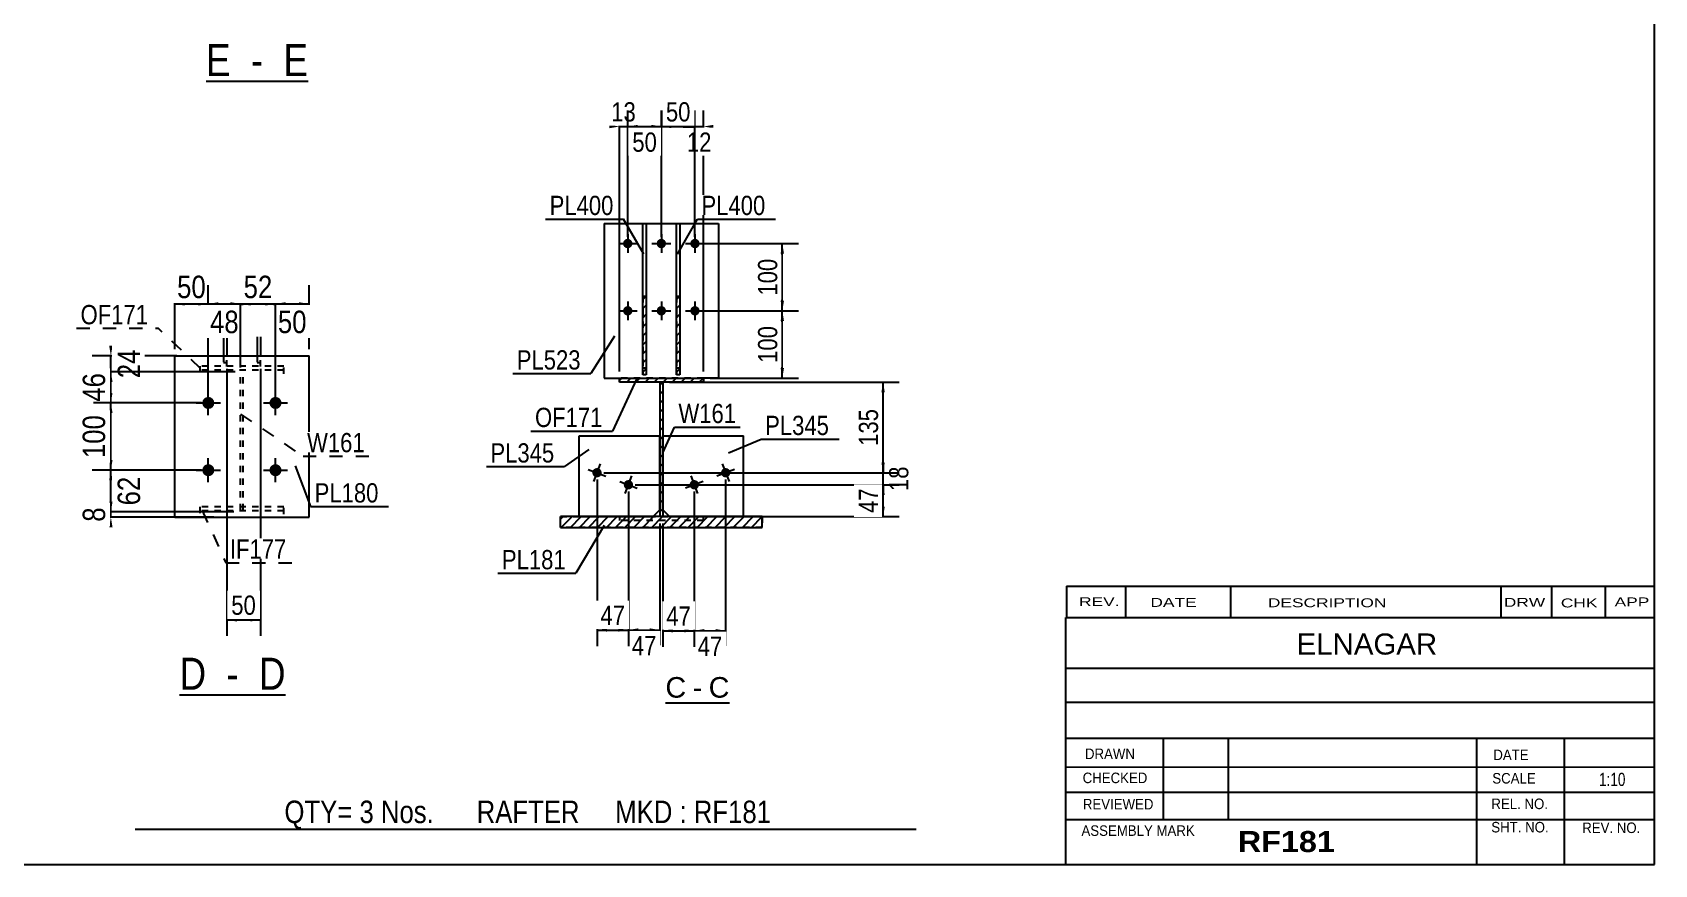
# Model space of a CAD drawing. Header units: millimetres. Extents: x -28 to 375, y -203 to 74.
# Drawn here: x 133.5 to 374.9, y -203.4 to -79.7 of the extents above; entities that cross this region are included whole.
import ezdxf

# ---------------------------------------------------------------- set-up
doc = ezdxf.new("R2010")
doc.units = ezdxf.units.MM
doc.linetypes.add('DXK_LINE_DOT1', pattern=[1.8814, 0.9407, -0.9407])
doc.linetypes.add('DXK_LINE_DOT2', pattern=[3.9198, 1.9599, -1.9599])
doc.styles.add('Arial', font='ARIAL.TTF', dxfattribs={"height": 0.2})
doc.styles.add('Arial Bold', font='ARIALBD.TTF', dxfattribs={"height": 0.2})
doc.styles.add('Arial Narrow', font='ARIALN.TTF', dxfattribs={"height": 0.2})

# ---------------------------------------------------------------- blocks, each defined once
blk = doc.blocks.new('Unknown-623544159-1210')
at = {"color": 5, "linetype": 'Continuous'}
for p, q in [((374.85, -203.39), (374.85, 73.61)), ((-25.15, -203.39), (374.85, -203.39))]:
    blk.add_line(p, q, dxfattribs=at)
blk = doc.blocks.new('Unknown-623544159-12 - 1943')
at = {"color": 7, "linetype": 'Continuous'}
blk.add_line((227.66, -179.33), (237.17, -179.33), dxfattribs=at)
at = {"color": 0, "linetype": 'Continuous'}
blk.add_wipeout([(230.74, -178.58), (230.74, -175.38), (227.66, -175.38), (227.66, -178.58)], dxfattribs=at)
blk.add_wipeout([(233.13, -178.58), (233.13, -175.38), (231.7, -175.38), (231.7, -178.58)], dxfattribs=at)
at = {"color": 96, "linetype": 'Continuous', "style": 'Arial'}
blk.add_text('C', height=3.06, dxfattribs=at).set_placement((227.66, -178.58))
at = {"color": 0, "linetype": 'Continuous'}
blk.add_wipeout([(237.17, -178.58), (237.17, -175.38), (234.09, -175.38), (234.09, -178.58)], dxfattribs=at)
at = {"color": 96, "linetype": 'Continuous', "style": 'Arial'}
for s, p in [('C', (234.09, -178.58)), ('-', (231.7, -178.58))]:
    blk.add_text(s, height=3.06, dxfattribs=at).set_placement(p)
blk = doc.blocks.new('Unknown-623544159-13 - 2164')
at = {"color": 7, "linetype": 'Continuous'}
blk.add_line((155.36, -178.16), (171.13, -178.16), dxfattribs=at)
at = {"color": 0, "linetype": 'Continuous'}
for points in [[(159.31, -177.41), (159.31, -172.41), (155.36, -172.41), (155.36, -177.41)], [(165.68, -177.41), (165.68, -172.41), (160.81, -172.41), (160.81, -177.41)], [(171.13, -177.41), (171.13, -172.41), (167.18, -172.41), (167.18, -177.41)]]:
    blk.add_wipeout(points, dxfattribs=at)
at = {"color": 6, "linetype": 'Continuous', "style": 'Arial Narrow'}
for s, height, p in [('D', 4.77, (155.36, -177.41)), ('D', 4.77, (167.18, -177.41)), (' - ', 4.772, (160.81, -177.41))]:
    blk.add_text(s, height=height, dxfattribs=at).set_placement(p)
blk = doc.blocks.new('Unknown-623544159-14 - 2341')
at = {"color": 7, "linetype": 'Continuous'}
blk.add_line((159.29, -86.92), (174.47, -86.92), dxfattribs=at)
at = {"color": 0, "linetype": 'Continuous'}
for points in [[(162.95, -86.17), (162.95, -81.17), (159.29, -81.17), (159.29, -86.17)], [(169.31, -86.17), (169.31, -81.17), (164.45, -81.17), (164.45, -86.17)], [(174.47, -86.17), (174.47, -81.17), (170.81, -81.17), (170.81, -86.17)]]:
    blk.add_wipeout(points, dxfattribs=at)
at = {"color": 6, "linetype": 'Continuous', "style": 'Arial Narrow'}
for s, height, p in [('E', 4.77, (159.29, -86.17)), ('E', 4.77, (170.81, -86.17)), (' - ', 4.772, (164.45, -86.17))]:
    blk.add_text(s, height=height, dxfattribs=at).set_placement(p)
blk = doc.blocks.new('Part-623544159-1951 - 1943')
at = {"linetype": 'Continuous'}
h = blk.add_hatch(dxfattribs=at)
h.set_pattern_fill('', scale=0.3, style=0, pattern_type=0)
h.set_pattern_definition([(45, (233.30395, -131.0564), (-0.67352, 0.67352), [])])
h.paths.add_polyline_path([(233.3, -131.66), (233.3, -131.06), (220.8, -131.06), (220.8, -131.66)])
at = {"color": 2, "linetype": 'Continuous'}
for p, q in [((220.8, -131.06), (220.8, -131.06)), ((220.8, -131.66), (220.8, -131.06)), ((220.8, -131.06), (233.3, -131.06)), ((220.8, -131.66), (220.8, -131.66)), ((233.3, -131.66), (220.8, -131.66)), ((233.3, -131.06), (233.3, -131.06)), ((233.3, -131.06), (233.3, -131.66)), ((233.3, -131.66), (233.3, -131.66))]:
    blk.add_line(p, q, dxfattribs=at)
blk = doc.blocks.new('Part-623544159-1986 - 1943')
at = {"color": 2, "linetype": 'Continuous'}
for p, q in [((218.55, -108.06), (218.55, -131.06)), ((218.55, -108.06), (235.55, -108.06)), ((235.55, -108.06), (235.55, -131.06)), ((218.55, -131.06), (220.8, -131.06)), ((235.55, -131.06), (233.3, -131.06))]:
    blk.add_line(p, q, dxfattribs=at)
at = {"color": 7, "linetype": 'DXK_LINE_DOT1'}
blk.add_line((233.3, -131.06), (220.8, -131.06), dxfattribs=at)
blk = doc.blocks.new('Part-623544159-1974 - 1943')
at = {"linetype": 'Continuous'}
h = blk.add_hatch(dxfattribs=at)
h.set_pattern_fill('', scale=0.3, style=0, pattern_type=0)
h.set_pattern_definition([(45, (242.05395, -151.6566), (-0.67352, 0.67352), [])])
h.paths.add_polyline_path([(242.05, -153.26), (242.05, -151.66), (212.05, -151.66), (212.05, -153.26)])
at = {"color": 7, "linetype": 'DXK_LINE_DOT1'}
for p, q in [((212.05, -153.26), (212.05, -151.66)), ((212.05, -151.66), (242.05, -151.66)), ((242.05, -151.66), (242.05, -153.26)), ((242.05, -153.26), (212.05, -153.26))]:
    blk.add_line(p, q, dxfattribs=at)
at = {"color": 2, "linetype": 'Continuous'}
for p, q in [((212.05, -153.26), (212.05, -151.66)), ((242.05, -151.66), (212.05, -151.66)), ((242.05, -153.26), (242.05, -151.66)), ((212.05, -153.26), (242.05, -153.26))]:
    blk.add_line(p, q, dxfattribs=at)
blk = doc.blocks.new('Part-623544159-2008 - 1943')
at = {"linetype": 'Continuous'}
h = blk.add_hatch(dxfattribs=at)
h.set_pattern_fill('', scale=0.3, style=0, pattern_type=0)
h.set_pattern_definition([(45, (229.80395, -118.8857), (-0.67352, 0.67352), [])])
h.paths.add_polyline_path([(229.8, -130.56), (229.8, -118.89), (229.3, -118.89), (229.3, -130.56)])
at = {"color": 2, "linetype": 'Continuous'}
for p, q in [((229.3, -118.89), (229.3, -108.06)), ((229.3, -108.06), (229.8, -108.06)), ((229.8, -108.06), (229.8, -118.89)), ((229.3, -130.56), (229.3, -118.89)), ((229.3, -118.89), (229.8, -118.89)), ((229.8, -118.89), (229.8, -130.56)), ((229.8, -130.56), (229.3, -130.56))]:
    blk.add_line(p, q, dxfattribs=at)
at = {"color": 7, "linetype": 'DXK_LINE_DOT1'}
for p, q in [((229.3, -118.89), (229.3, -130.56)), ((229.8, -118.89), (229.8, -130.56)), ((229.3, -129.56), (229.8, -129.56)), ((229.8, -130.56), (229.3, -130.56))]:
    blk.add_line(p, q, dxfattribs=at)
blk = doc.blocks.new('Part-623544159-2013 - 1943')
at = {"color": 2, "linetype": 'Continuous'}
for p, q in [((227.28, -150.63), (227.28, -139.63)), ((227.28, -139.63), (239.28, -139.63)), ((239.28, -151.63), (239.28, -139.63)), ((227.28, -150.63), (228.28, -151.63)), ((228.28, -151.63), (239.28, -151.63))]:
    blk.add_line(p, q, dxfattribs=at)
blk = doc.blocks.new('Part-623544159-2017 - 1943')
at = {"color": 7, "linetype": 'DXK_LINE_DOT1'}
for p, q in [((233.3, -151.66), (220.8, -151.66)), ((220.8, -151.66), (220.8, -152.26)), ((233.3, -152.26), (233.3, -151.66)), ((233.3, -152.26), (220.8, -152.26))]:
    blk.add_line(p, q, dxfattribs=at)
blk = doc.blocks.new('Part-623544159-2022 - 1943')
at = {"linetype": 'Continuous'}
h = blk.add_hatch(dxfattribs=at)
h.set_pattern_fill('', scale=0.3, style=0, pattern_type=0)
h.set_pattern_definition([(45, (227.25395, -131.6565), (-0.67352, 0.67352), [])])
h.paths.add_polyline_path([(227.25, -151.66), (227.25, -131.66), (226.85, -131.66), (226.85, -151.66)])
at = {"color": 2, "linetype": 'Continuous'}
for p, q in [((226.85, -151.66), (226.85, -131.66)), ((226.85, -131.66), (227.25, -131.66)), ((227.25, -131.66), (227.25, -151.66)), ((227.25, -151.66), (226.85, -151.66))]:
    blk.add_line(p, q, dxfattribs=at)
blk = doc.blocks.new('Bolt-623544159-2032 - 1943')
at = {"linetype": 'Continuous'}
for points in [[(222.75, -111.06, -1), (221.35, -111.06, -1)], [(227.75, -111.06, -1), (226.35, -111.06, -1)], [(232.75, -111.06, -1), (231.35, -111.06, -1)], [(222.75, -121.06, -1), (221.35, -121.06, -1)], [(227.75, -121.06, -1), (226.35, -121.06, -1)], [(232.75, -121.06, -1), (231.35, -121.06, -1)]]:
    blk.add_hatch(color=3, dxfattribs=at).paths.add_polyline_path(points)
at = {"color": 3, "linetype": 'Continuous'}
for p, q in [((222.05, -109.66), (222.05, -112.46)), ((227.05, -109.66), (227.05, -112.46)), ((232.05, -109.66), (232.05, -112.46)), ((220.65, -111.06), (223.45, -111.06)), ((225.65, -111.06), (228.45, -111.06)), ((230.65, -111.06), (233.45, -111.06)), ((222.05, -119.66), (222.05, -122.46)), ((227.05, -119.66), (227.05, -122.46)), ((232.05, -119.66), (232.05, -122.46)), ((220.65, -121.06), (223.45, -121.06)), ((225.65, -121.06), (228.45, -121.06)), ((230.65, -121.06), (233.45, -121.06))]:
    blk.add_line(p, q, dxfattribs=at)
blk = doc.blocks.new('Part-623544159-4936 - 1943')
at = {"color": 2, "linetype": 'Continuous'}
for p, q in [((214.82, -151.63), (214.82, -139.63)), ((214.82, -139.63), (226.82, -139.63)), ((226.82, -150.63), (226.82, -139.63)), ((214.82, -151.63), (225.82, -151.63)), ((225.82, -151.63), (226.82, -150.63))]:
    blk.add_line(p, q, dxfattribs=at)
blk = doc.blocks.new('Part-623544159-4948 - 1943')
at = {"linetype": 'Continuous'}
h = blk.add_hatch(dxfattribs=at)
h.set_pattern_fill('', scale=0.3, style=0, pattern_type=0)
h.set_pattern_definition([(45, (224.80395, -118.8857), (-0.67352, 0.67352), [])])
h.paths.add_polyline_path([(224.8, -130.56), (224.8, -118.89), (224.3, -118.89), (224.3, -130.56)])
at = {"color": 2, "linetype": 'Continuous'}
for p, q in [((224.3, -118.89), (224.3, -108.06)), ((224.3, -108.06), (224.8, -108.06)), ((224.8, -108.06), (224.8, -118.89)), ((224.3, -130.56), (224.3, -118.89)), ((224.3, -118.89), (224.8, -118.89)), ((224.8, -118.89), (224.8, -130.56)), ((224.8, -130.56), (224.3, -130.56))]:
    blk.add_line(p, q, dxfattribs=at)
at = {"color": 7, "linetype": 'DXK_LINE_DOT1'}
for p, q in [((224.3, -118.89), (224.3, -130.56)), ((224.8, -118.89), (224.8, -130.56)), ((224.3, -129.56), (224.8, -129.56)), ((224.8, -130.56), (224.3, -130.56))]:
    blk.add_line(p, q, dxfattribs=at)
blk = doc.blocks.new('Bolt-623544159-4957 - 1943')
at = {"linetype": 'Continuous'}
for points in [[(236.87, -145.79, -1), (236.37, -144.49, -1)], [(232.2, -147.58, -1), (231.7, -146.27, -1)]]:
    blk.add_hatch(color=3, dxfattribs=at).paths.add_polyline_path(points)
at = {"color": 3, "linetype": 'Continuous'}
for p, q in [((237.93, -144.64), (235.32, -145.64)), ((236.12, -143.83), (237.12, -146.45)), ((233.26, -146.43), (230.65, -147.43)), ((231.45, -145.62), (232.45, -148.23))]:
    blk.add_line(p, q, dxfattribs=at)
blk = doc.blocks.new('Bolt-623544159-4960 - 1943')
at = {"linetype": 'Continuous'}
for points in [[(217.73, -144.49, -1), (217.23, -145.79, -1)], [(222.4, -146.27, -1), (221.9, -147.58, -1)]]:
    blk.add_hatch(color=3, dxfattribs=at).paths.add_polyline_path(points)
at = {"color": 3, "linetype": 'Continuous'}
for p, q in [((216.18, -144.64), (218.79, -145.64)), ((216.98, -146.45), (217.98, -143.83)), ((220.85, -146.43), (223.46, -147.43)), ((221.65, -148.23), (222.65, -145.62))]:
    blk.add_line(p, q, dxfattribs=at)
blk = doc.blocks.new('Bolt-623544159-2215 - 2164')
at = {"linetype": 'Continuous'}
for points in [[(158.73, -134.76, -1), (160.53, -134.76, -1)], [(168.73, -134.76, -1), (170.53, -134.76, -1)], [(158.73, -144.76, -1), (160.53, -144.76, -1)], [(168.73, -144.76, -1), (170.53, -144.76, -1)]]:
    blk.add_hatch(color=3, dxfattribs=at).paths.add_polyline_path(points)
at = {"color": 3, "linetype": 'Continuous'}
for p, q in [((157.83, -134.76), (161.43, -134.76)), ((159.63, -136.56), (159.63, -132.96)), ((167.83, -134.76), (171.43, -134.76)), ((169.63, -136.56), (169.63, -132.96)), ((157.83, -144.76), (161.43, -144.76)), ((159.63, -146.56), (159.63, -142.96)), ((167.83, -144.76), (171.43, -144.76)), ((169.63, -146.56), (169.63, -142.96))]:
    blk.add_line(p, q, dxfattribs=at)
blk = doc.blocks.new('Part-623544159-2240 - 2164')
at = {"color": 7, "linetype": 'DXK_LINE_DOT1'}
for p, q in [((170.88, -150.19), (158.38, -150.19)), ((158.38, -150.19), (158.38, -151.31)), ((170.88, -150.78), (158.38, -150.78)), ((170.88, -151.31), (170.88, -150.19))]:
    blk.add_line(p, q, dxfattribs=at)
blk = doc.blocks.new('Part-623544159-2220 - 2164')
at = {"color": 7, "linetype": 'DXK_LINE_DOT1'}
for p, q in [((164.43, -150.7), (164.43, -129.89)), ((164.83, -129.89), (164.43, -129.89)), ((164.83, -150.7), (164.83, -129.89)), ((164.43, -150.14), (164.83, -150.14))]:
    blk.add_line(p, q, dxfattribs=at)
blk = doc.blocks.new('Part-623544159-2233 - 2164')
at = {"color": 2, "linetype": 'Continuous'}
for p, q in [((166.88, -124.94), (166.88, -127.76)), ((167.38, -124.94), (167.38, -127.76))]:
    blk.add_line(p, q, dxfattribs=at)
at = {"color": 7, "linetype": 'DXK_LINE_DOT1'}
for p, q in [((166.88, -127.76), (166.88, -129.33)), ((167.38, -129.33), (167.38, -127.76)), ((166.88, -128.77), (167.38, -128.77))]:
    blk.add_line(p, q, dxfattribs=at)
blk = doc.blocks.new('Part-623544159-2245 - 2164')
at = {"color": 7, "linetype": 'DXK_LINE_DOT1'}
for p, q in [((170.88, -129.3), (158.38, -129.3)), ((158.38, -129.3), (158.38, -130.45)), ((170.88, -129.89), (158.38, -129.89)), ((170.88, -130.45), (170.88, -129.3))]:
    blk.add_line(p, q, dxfattribs=at)
blk = doc.blocks.new('Part-623544159-2250 - 2164')
at = {"color": 2, "linetype": 'Continuous'}
for p, q in [((154.63, -151.76), (154.63, -127.76)), ((154.63, -127.76), (174.63, -127.76)), ((174.63, -151.76), (174.63, -127.76)), ((154.63, -151.76), (174.63, -151.76))]:
    blk.add_line(p, q, dxfattribs=at)
blk = doc.blocks.new('Part-623544159-5016 - 2164')
at = {"color": 2, "linetype": 'Continuous'}
for p, q in [((161.88, -124.94), (161.88, -127.76)), ((162.38, -124.94), (162.38, -127.76))]:
    blk.add_line(p, q, dxfattribs=at)
at = {"color": 7, "linetype": 'DXK_LINE_DOT1'}
for p, q in [((161.88, -127.76), (161.88, -129.33)), ((162.38, -129.33), (162.38, -127.76)), ((161.88, -128.77), (162.38, -128.77))]:
    blk.add_line(p, q, dxfattribs=at)
blk = doc.blocks.new('StraightDimension-623544159-6549 - 1943')
at = {"linetype": 'Continuous'}
for points in [[(219.3, -93.41), (220.8, -93.66), (219.3, -93.91)], [(223.55, -93.91), (222.05, -93.66), (223.55, -93.41)]]:
    blk.add_hatch(color=7, dxfattribs=at).paths.add_polyline_path(points)
at = {"color": 7, "linetype": 'Continuous'}
for p, q in [((220.8, -130.06), (220.8, -91.41)), ((222.05, -110.06), (222.05, -91.41)), ((220.8, -93.66), (222.05, -93.66))]:
    blk.add_line(p, q, dxfattribs=at)
at = {"color": 0}
blk.add_wipeout([(223.86, -93.51), (223.86, -89.31), (219, -89.31), (219, -93.51)], dxfattribs=at)
at = {"color": 3, "style": 'Arial Narrow'}
blk.add_text('13', height=2.863, dxfattribs=at).set_placement((219.6, -92.91))
blk = doc.blocks.new('StraightDimension-623544159-2142 - 1943')
at = {"linetype": 'Continuous'}
for points in [[(244.8, -112.56), (245.05, -111.06), (245.3, -112.56)], [(245.3, -119.56), (245.05, -121.06), (244.8, -119.56)]]:
    blk.add_hatch(color=7, dxfattribs=at).paths.add_polyline_path(points)
at = {"color": 7, "linetype": 'Continuous'}
for p, q in [((233.05, -111.06), (247.45, -111.06)), ((245.05, -121.06), (245.05, -111.06)), ((233.05, -121.06), (247.45, -121.06))]:
    blk.add_line(p, q, dxfattribs=at)
at = {"color": 0}
blk.add_wipeout([(244.9, -112.71), (240.7, -112.71), (240.7, -119.4), (244.9, -119.4)], dxfattribs=at)
at = {"color": 3, "style": 'Arial Narrow'}
blk.add_text('100', height=2.863, rotation=90.0002, dxfattribs=at).set_placement((244.3, -118.8))
blk = doc.blocks.new('StraightDimension-623544159-6572 - 1943')
at = {"linetype": 'Continuous'}
for points in [[(260.3, -143.64), (260.05, -145.14), (259.8, -143.64)], [(259.8, -148.43), (260.05, -146.93), (260.3, -148.43)]]:
    blk.add_hatch(color=7, dxfattribs=at).paths.add_polyline_path(points)
at = {"color": 7, "linetype": 'Continuous'}
for p, q in [((218.48, -145.14), (262.3, -145.14)), ((223.15, -146.93), (262.3, -146.93)), ((260.05, -146.93), (260.05, -145.14))]:
    blk.add_line(p, q, dxfattribs=at)
at = {"color": 0}
blk.add_wipeout([(264.4, -143.6), (260.2, -143.6), (260.2, -148.46), (264.4, -148.46)], dxfattribs=at)
at = {"color": 3, "style": 'Arial Narrow'}
blk.add_text('18', height=2.863, rotation=90.0002, dxfattribs=at).set_placement((263.8, -147.86))
blk = doc.blocks.new('StraightDimension-623544159-6510 - 1943')
at = {"linetype": 'Continuous'}
for points in [[(223.65, -168.77), (222.15, -168.52), (223.65, -168.27)], [(225.32, -168.27), (226.82, -168.52), (225.32, -168.77)]]:
    blk.add_hatch(color=7, dxfattribs=at).paths.add_polyline_path(points)
at = {"color": 7, "linetype": 'Continuous'}
for p, q in [((222.15, -147.93), (222.15, -170.77)), ((226.82, -152.66), (226.82, -170.77)), ((222.15, -168.52), (226.82, -168.52))]:
    blk.add_line(p, q, dxfattribs=at)
at = {"color": 0}
blk.add_wipeout([(226.92, -172.87), (226.92, -168.67), (222.06, -168.67), (222.06, -172.87)], dxfattribs=at)
at = {"color": 3, "style": 'Arial Narrow'}
blk.add_text('47', height=2.863, dxfattribs=at).set_placement((222.66, -172.27))
blk = doc.blocks.new('StraightDimension-623544159-6546 - 1943')
at = {"linetype": 'Continuous'}
for points in [[(230.55, -93.41), (232.05, -93.66), (230.55, -93.91)], [(234.8, -93.91), (233.3, -93.66), (234.8, -93.41)]]:
    blk.add_hatch(color=7, dxfattribs=at).paths.add_polyline_path(points)
at = {"color": 7, "linetype": 'Continuous'}
for p, q in [((232.05, -110.06), (232.05, -91.26)), ((233.3, -130.06), (233.3, -91.26)), ((232.05, -93.66), (233.3, -93.66))]:
    blk.add_line(p, q, dxfattribs=at)
at = {"color": 0}
blk.add_wipeout([(235.11, -98.01), (235.11, -93.81), (230.25, -93.81), (230.25, -98.01)], dxfattribs=at)
at = {"color": 3, "style": 'Arial Narrow'}
blk.add_text('12', height=2.863, dxfattribs=at).set_placement((230.85, -97.41))
blk = doc.blocks.new('StraightDimension-623544159-2152 - 1943')
at = {"linetype": 'Continuous'}
for points in [[(244.8, -122.56), (245.05, -121.06), (245.3, -122.56)], [(245.3, -129.56), (245.05, -131.06), (244.8, -129.56)]]:
    blk.add_hatch(color=7, dxfattribs=at).paths.add_polyline_path(points)
at = {"color": 7, "linetype": 'Continuous'}
for p, q in [((233.05, -121.06), (247.45, -121.06)), ((245.05, -131.06), (245.05, -121.06)), ((234.3, -131.06), (247.45, -131.06))]:
    blk.add_line(p, q, dxfattribs=at)
at = {"color": 0}
blk.add_wipeout([(244.9, -122.71), (240.7, -122.71), (240.7, -129.4), (244.9, -129.4)], dxfattribs=at)
at = {"color": 3, "style": 'Arial Narrow'}
blk.add_text('100', height=2.863, rotation=90.0002, dxfattribs=at).set_placement((244.3, -128.8))
blk = doc.blocks.new('StraightDimension-623544159-6511 - 1943')
at = {"linetype": 'Continuous'}
for points in [[(218.98, -168.77), (217.48, -168.52), (218.98, -168.27)], [(220.65, -168.27), (222.15, -168.52), (220.65, -168.77)]]:
    blk.add_hatch(color=7, dxfattribs=at).paths.add_polyline_path(points)
at = {"color": 7, "linetype": 'Continuous'}
for p, q in [((217.48, -146.14), (217.48, -170.92)), ((222.15, -147.93), (222.15, -170.92)), ((217.48, -168.52), (222.15, -168.52))]:
    blk.add_line(p, q, dxfattribs=at)
at = {"color": 0}
blk.add_wipeout([(222.25, -168.37), (222.25, -164.17), (217.39, -164.17), (217.39, -168.37)], dxfattribs=at)
at = {"color": 3, "style": 'Arial Narrow'}
blk.add_text('47', height=2.863, dxfattribs=at).set_placement((217.99, -167.77))
blk = doc.blocks.new('StraightDimension-623544159-6529 - 1943')
at = {"linetype": 'Continuous'}
for points in [[(233.45, -168.88), (231.95, -168.63), (233.45, -168.38)], [(235.12, -168.38), (236.62, -168.63), (235.12, -168.88)]]:
    blk.add_hatch(color=7, dxfattribs=at).paths.add_polyline_path(points)
at = {"color": 7, "linetype": 'Continuous'}
for p, q in [((236.62, -146.14), (236.62, -170.88)), ((231.95, -147.93), (231.95, -170.88)), ((231.95, -168.63), (236.62, -168.63))]:
    blk.add_line(p, q, dxfattribs=at)
at = {"color": 0}
blk.add_wipeout([(236.72, -172.98), (236.72, -168.78), (231.86, -168.78), (231.86, -172.98)], dxfattribs=at)
at = {"color": 3, "style": 'Arial Narrow'}
blk.add_text('47', height=2.863, dxfattribs=at).set_placement((232.46, -172.38))
blk = doc.blocks.new('StraightDimension-623544159-6530 - 1943')
at = {"linetype": 'Continuous'}
for points in [[(228.78, -168.88), (227.28, -168.63), (228.78, -168.38)], [(230.45, -168.38), (231.95, -168.63), (230.45, -168.88)]]:
    blk.add_hatch(color=7, dxfattribs=at).paths.add_polyline_path(points)
at = {"color": 7, "linetype": 'Continuous'}
for p, q in [((231.95, -147.93), (231.95, -171.03)), ((227.28, -152.66), (227.28, -171.03)), ((227.28, -168.63), (231.95, -168.63))]:
    blk.add_line(p, q, dxfattribs=at)
at = {"color": 0}
blk.add_wipeout([(232.05, -168.48), (232.05, -164.28), (227.19, -164.28), (227.19, -168.48)], dxfattribs=at)
at = {"color": 3, "style": 'Arial Narrow'}
blk.add_text('47', height=2.863, dxfattribs=at).set_placement((227.79, -167.88))
blk = doc.blocks.new('StraightDimension-623544159-6547 - 1943')
at = {"linetype": 'Continuous'}
for points in [[(228.55, -93.91), (227.05, -93.66), (228.55, -93.41)], [(230.55, -93.41), (232.05, -93.66), (230.55, -93.91)]]:
    blk.add_hatch(color=7, dxfattribs=at).paths.add_polyline_path(points)
at = {"color": 7, "linetype": 'Continuous'}
for p, q in [((227.05, -110.06), (227.05, -91.41)), ((232.05, -110.06), (232.05, -91.41)), ((227.05, -93.66), (232.05, -93.66))]:
    blk.add_line(p, q, dxfattribs=at)
at = {"color": 0}
blk.add_wipeout([(231.98, -93.51), (231.98, -89.31), (227.13, -89.31), (227.13, -93.51)], dxfattribs=at)
at = {"color": 3, "style": 'Arial Narrow'}
blk.add_text('50', height=2.863, dxfattribs=at).set_placement((227.73, -92.91))
blk = doc.blocks.new('StraightDimension-623544159-6548 - 1943')
at = {"linetype": 'Continuous'}
for points in [[(223.55, -93.91), (222.05, -93.66), (223.55, -93.41)], [(225.55, -93.41), (227.05, -93.66), (225.55, -93.91)]]:
    blk.add_hatch(color=7, dxfattribs=at).paths.add_polyline_path(points)
at = {"color": 7, "linetype": 'Continuous'}
for p, q in [((222.05, -110.06), (222.05, -91.26)), ((227.05, -110.06), (227.05, -91.26)), ((222.05, -93.66), (227.05, -93.66))]:
    blk.add_line(p, q, dxfattribs=at)
at = {"color": 0}
blk.add_wipeout([(226.98, -98.01), (226.98, -93.81), (222.13, -93.81), (222.13, -98.01)], dxfattribs=at)
at = {"color": 3, "style": 'Arial Narrow'}
blk.add_text('50', height=2.863, dxfattribs=at).set_placement((222.73, -97.41))
blk = doc.blocks.new('StraightDimension-623544159-6571 - 1943')
at = {"linetype": 'Continuous'}
for points in [[(259.8, -133.16), (260.05, -131.66), (260.3, -133.16)], [(260.3, -143.64), (260.05, -145.14), (259.8, -143.64)]]:
    blk.add_hatch(color=7, dxfattribs=at).paths.add_polyline_path(points)
at = {"color": 7, "linetype": 'Continuous'}
for p, q in [((228.25, -131.66), (262.45, -131.66)), ((260.05, -145.14), (260.05, -131.66)), ((218.48, -145.14), (262.45, -145.14))]:
    blk.add_line(p, q, dxfattribs=at)
at = {"color": 0}
blk.add_wipeout([(259.9, -135.06), (255.7, -135.06), (255.7, -141.74), (259.9, -141.74)], dxfattribs=at)
at = {"color": 3, "style": 'Arial Narrow'}
blk.add_text('135', height=2.863, rotation=90.0002, dxfattribs=at).set_placement((259.3, -141.14))
blk = doc.blocks.new('StraightDimension-623544159-6573 - 1943')
at = {"linetype": 'Continuous'}
for points in [[(259.8, -148.43), (260.05, -146.93), (260.3, -148.43)], [(260.3, -150.16), (260.05, -151.66), (259.8, -150.16)]]:
    blk.add_hatch(color=7, dxfattribs=at).paths.add_polyline_path(points)
at = {"color": 7, "linetype": 'Continuous'}
for p, q in [((223.15, -146.93), (262.45, -146.93)), ((260.05, -151.66), (260.05, -146.93)), ((228.25, -151.66), (262.45, -151.66))]:
    blk.add_line(p, q, dxfattribs=at)
at = {"color": 0}
blk.add_wipeout([(259.9, -146.86), (255.7, -146.86), (255.7, -151.72), (259.9, -151.72)], dxfattribs=at)
at = {"color": 3, "style": 'Arial Narrow'}
blk.add_text('47', height=2.863, rotation=90.0002, dxfattribs=at).set_placement((259.3, -151.12))
blk = doc.blocks.new('StraightDimension-623544159-2319 - 2164')
at = {"linetype": 'Continuous'}
for points in [[(144.88, -146.26), (145.13, -144.76), (145.38, -146.26)], [(145.38, -149.45), (145.13, -150.95), (144.88, -149.45)]]:
    blk.add_hatch(color=4, dxfattribs=at).paths.add_polyline_path(points)
at = {"color": 4, "linetype": 'Continuous'}
for p, q in [((158.63, -144.76), (142.33, -144.76)), ((145.13, -150.95), (145.13, -144.76)), ((163.43, -150.95), (142.33, -150.95))]:
    blk.add_line(p, q, dxfattribs=at)
at = {"color": 0}
blk.add_wipeout([(150.18, -145.02), (145.28, -145.02), (145.28, -150.69), (150.18, -150.69)], dxfattribs=at)
at = {"color": 4, "style": 'Arial Narrow'}
blk.add_text('62', height=3.34, rotation=90.0002, dxfattribs=at).set_placement((149.48, -149.99))
blk = doc.blocks.new('StraightDimension-623544159-2280 - 2164')
at = {"linetype": 'Continuous'}
for points in [[(156.13, -120.28), (154.63, -120.03), (156.13, -119.78)], [(158.13, -119.78), (159.63, -120.03), (158.13, -120.28)]]:
    blk.add_hatch(color=4, dxfattribs=at).paths.add_polyline_path(points)
at = {"color": 4, "linetype": 'Continuous'}
for p, q in [((154.63, -126.76), (154.63, -117.43)), ((159.63, -133.76), (159.63, -117.43)), ((154.63, -120.03), (159.63, -120.03))]:
    blk.add_line(p, q, dxfattribs=at)
at = {"color": 0}
blk.add_wipeout([(159.96, -119.88), (159.96, -114.98), (154.29, -114.98), (154.29, -119.88)], dxfattribs=at)
at = {"color": 4, "style": 'Arial Narrow'}
blk.add_text('50', height=3.34, dxfattribs=at).set_placement((154.99, -119.18))
blk = doc.blocks.new('StraightDimension-623544159-2252 - 2164')
at = {"linetype": 'Continuous'}
for points in [[(171.13, -120.28), (169.63, -120.03), (171.13, -119.78)], [(173.13, -119.78), (174.63, -120.03), (173.13, -120.28)]]:
    blk.add_hatch(color=4, dxfattribs=at).paths.add_polyline_path(points)
at = {"color": 4, "linetype": 'Continuous'}
for p, q in [((169.63, -133.76), (169.63, -117.23)), ((174.63, -126.76), (174.63, -117.23)), ((169.63, -120.03), (174.63, -120.03))]:
    blk.add_line(p, q, dxfattribs=at)
at = {"color": 0}
blk.add_wipeout([(174.96, -125.08), (174.96, -120.18), (169.29, -120.18), (169.29, -125.08)], dxfattribs=at)
at = {"color": 4, "style": 'Arial Narrow'}
blk.add_text('50', height=3.34, dxfattribs=at).set_placement((169.99, -124.38))
blk = doc.blocks.new('StraightDimension-623544159-2262 - 2164')
at = {"linetype": 'Continuous'}
for points in [[(161.13, -120.28), (159.63, -120.03), (161.13, -119.78)], [(162.93, -119.78), (164.43, -120.03), (162.93, -120.28)]]:
    blk.add_hatch(color=4, dxfattribs=at).paths.add_polyline_path(points)
at = {"color": 4, "linetype": 'Continuous'}
for p, q in [((159.63, -133.76), (159.63, -117.23)), ((164.43, -129.5), (164.43, -117.23)), ((159.63, -120.03), (164.43, -120.03))]:
    blk.add_line(p, q, dxfattribs=at)
at = {"color": 0}
blk.add_wipeout([(164.86, -125.08), (164.86, -120.18), (159.19, -120.18), (159.19, -125.08)], dxfattribs=at)
at = {"color": 4, "style": 'Arial Narrow'}
blk.add_text('48', height=3.34, dxfattribs=at).set_placement((159.89, -124.38))
blk = doc.blocks.new('StraightDimension-623544159-2271 - 2164')
at = {"linetype": 'Continuous'}
for points in [[(165.93, -120.28), (164.43, -120.03), (165.93, -119.78)], [(168.13, -119.78), (169.63, -120.03), (168.13, -120.28)]]:
    blk.add_hatch(color=4, dxfattribs=at).paths.add_polyline_path(points)
at = {"color": 4, "linetype": 'Continuous'}
for p, q in [((164.43, -129.5), (164.43, -117.43)), ((169.63, -133.76), (169.63, -117.43)), ((164.43, -120.03), (169.63, -120.03))]:
    blk.add_line(p, q, dxfattribs=at)
at = {"color": 0}
blk.add_wipeout([(169.86, -119.88), (169.86, -114.98), (164.19, -114.98), (164.19, -119.88)], dxfattribs=at)
at = {"color": 4, "style": 'Arial Narrow'}
blk.add_text('52', height=3.34, dxfattribs=at).set_placement((164.89, -119.18))
blk = doc.blocks.new('StraightDimension-623544159-2291 - 2164')
at = {"linetype": 'Continuous'}
for points in [[(145.38, -149.45), (145.13, -150.95), (144.88, -149.45)], [(144.88, -153.26), (145.13, -151.76), (145.38, -153.26)]]:
    blk.add_hatch(color=4, dxfattribs=at).paths.add_polyline_path(points)
at = {"color": 4, "linetype": 'Continuous'}
for p, q in [((163.43, -150.95), (142.53, -150.95)), ((160.46, -151.76), (142.53, -151.76)), ((145.13, -151.76), (145.13, -150.95))]:
    blk.add_line(p, q, dxfattribs=at)
at = {"color": 0}
blk.add_wipeout([(144.98, -149.59), (140.08, -149.59), (140.08, -153.12), (144.98, -153.12)], dxfattribs=at)
at = {"color": 4, "style": 'Arial Narrow'}
blk.add_text('8', height=3.34, rotation=90.0002, dxfattribs=at).set_placement((144.28, -152.42))
blk = doc.blocks.new('StraightDimension-623544159-6056 - 2164')
at = {"linetype": 'Continuous'}
for points in [[(163.88, -167.26), (162.38, -167.01), (163.88, -166.76)], [(165.88, -166.76), (167.38, -167.01), (165.88, -167.26)]]:
    blk.add_hatch(color=7, dxfattribs=at).paths.add_polyline_path(points)
at = {"color": 7, "linetype": 'Continuous'}
for p, q in [((162.38, -129.7), (162.38, -169.41)), ((167.38, -129.7), (167.38, -169.41)), ((162.38, -167.01), (167.38, -167.01))]:
    blk.add_line(p, q, dxfattribs=at)
at = {"color": 0}
blk.add_wipeout([(167.31, -166.86), (167.31, -162.66), (162.45, -162.66), (162.45, -166.86)], dxfattribs=at)
at = {"color": 3, "style": 'Arial Narrow'}
blk.add_text('50', height=2.863, dxfattribs=at).set_placement((163.05, -166.26))
blk = doc.blocks.new('StraightDimension-623544159-2301 - 2164')
at = {"linetype": 'Continuous'}
for points in [[(145.38, -126.26), (145.13, -127.76), (144.88, -126.26)], [(144.88, -131.64), (145.13, -130.14), (145.38, -131.64)]]:
    blk.add_hatch(color=4, dxfattribs=at).paths.add_polyline_path(points)
at = {"color": 4, "linetype": 'Continuous'}
for p, q in [((154.96, -127.76), (142.33, -127.76)), ((145.13, -130.14), (145.13, -127.76)), ((163.63, -130.14), (142.33, -130.14))]:
    blk.add_line(p, q, dxfattribs=at)
at = {"color": 0}
blk.add_wipeout([(150.18, -126.12), (145.28, -126.12), (145.28, -131.78), (150.18, -131.78)], dxfattribs=at)
at = {"color": 4, "style": 'Arial Narrow'}
blk.add_text('24', height=3.34, rotation=90.0002, dxfattribs=at).set_placement((149.48, -131.08))
blk = doc.blocks.new('StraightDimension-623544159-2310 - 2164')
at = {"linetype": 'Continuous'}
for points in [[(144.88, -131.64), (145.13, -130.14), (145.38, -131.64)], [(145.38, -133.26), (145.13, -134.76), (144.88, -133.26)]]:
    blk.add_hatch(color=4, dxfattribs=at).paths.add_polyline_path(points)
at = {"color": 4, "linetype": 'Continuous'}
for p, q in [((163.63, -130.14), (142.53, -130.14)), ((145.13, -134.76), (145.13, -130.14)), ((158.63, -134.76), (142.53, -134.76))]:
    blk.add_line(p, q, dxfattribs=at)
at = {"color": 0}
blk.add_wipeout([(144.98, -129.62), (140.08, -129.62), (140.08, -135.28), (144.98, -135.28)], dxfattribs=at)
at = {"color": 4, "style": 'Arial Narrow'}
blk.add_text('46', height=3.34, rotation=90.0002, dxfattribs=at).set_placement((144.28, -134.58))
blk = doc.blocks.new('StraightDimension-623544159-2329 - 2164')
at = {"linetype": 'Continuous'}
for points in [[(144.88, -136.26), (145.13, -134.76), (145.38, -136.26)], [(145.38, -143.26), (145.13, -144.76), (144.88, -143.26)]]:
    blk.add_hatch(color=4, dxfattribs=at).paths.add_polyline_path(points)
at = {"color": 4, "linetype": 'Continuous'}
for p, q in [((158.63, -134.76), (142.53, -134.76)), ((145.13, -144.76), (145.13, -134.76)), ((158.63, -144.76), (142.53, -144.76))]:
    blk.add_line(p, q, dxfattribs=at)
at = {"color": 0}
blk.add_wipeout([(144.98, -135.86), (140.08, -135.86), (140.08, -143.66), (144.98, -143.66)], dxfattribs=at)
at = {"color": 4, "style": 'Arial Narrow'}
blk.add_text('100', height=3.34, rotation=90.0002, dxfattribs=at).set_placement((144.28, -142.96))
blk = doc.blocks.new('CBS_NAME_BLOG-623544159-8230')
at = {"color": 7, "linetype": 'Continuous'}
for p, q in [((287.26, -166.64), (374.78, -166.64)), ((287.26, -203.35), (287.26, -166.64)), ((287.26, -174.18), (374.78, -174.18)), ((287.34, -179.23), (374.85, -179.23)), ((287.26, -184.6), (374.78, -184.6)), ((301.79, -196.71), (301.79, -184.61)), ((311.47, -196.68), (311.47, -184.62)), ((348.39, -203.35), (348.39, -184.62)), ((361.44, -203.35), (361.44, -184.61)), ((287.27, -188.9), (374.85, -188.88)), ((287.26, -192.65), (374.78, -192.65)), ((287.26, -196.69), (374.78, -196.69)), ((287.26, -203.39), (374.85, -203.39))]:
    blk.add_line(p, q, dxfattribs=at)
at = {"color": 3, "linetype": 'Continuous', "style": 'Arial'}
blk.add_text('ELNAGAR', height=3.133, dxfattribs=at).set_placement((321.59, -172.17))
at = {"color": 3, "linetype": 'Continuous'}
for s, height, style, width, p in [('DRAWN', 1.566, 'Arial', 0.9, (290.09, -187.71)), ('DATE', 1.566, 'Arial', 0.9, (350.86, -187.87)), ('CHECKED', 1.566, 'Arial', 0.9, (289.75, -191.29)), ('SCALE', 1.566, 'Arial', 0.9, (350.71, -191.35)), ('1:10', 1.957, 'Arial Narrow', 0.9, (366.59, -191.71)), ('REVIEWED', 1.566, 'Arial', 0.9, (289.78, -195.2)), ('REL. NO.', 1.566, 'Arial', 0.9, (350.57, -195.15)), ('ASSEMBLY MARK', 1.5663, 'Arial', 0.9, (289.57, -199.13)), ('SHT. NO.', 1.566, 'Arial', 0.9, (350.56, -198.62)), ('REV. NO.', 1.566, 'Arial', 0.9, (364.09, -198.71)), ('RF181', 3.131, 'Arial Bold', 1.1, (312.84, -201.54))]:
    blk.add_text(s, height=height, dxfattribs=dict(at, style=style, width=width)).set_placement(p)
blk = doc.blocks.new('CBS_CALLOFF-623544159-8229')
at = {"color": 7, "linetype": 'Continuous'}
blk.add_line((148.73, -198.12), (264.96, -198.14), dxfattribs=at)
at = {"color": 3, "linetype": 'Continuous', "style": 'Arial Narrow'}
blk.add_text('QTY= 3 Nos.      RAFTER     MKD : RF181', height=3.3405, dxfattribs=at).set_placement((170.96, -197.23))
blk = doc.blocks.new('CBS_REVISION-623544159-8231')
at = {"color": 7, "linetype": 'Continuous'}
for p, q in [((287.35, -162.01), (374.85, -162.01)), ((287.35, -162.01), (287.35, -166.64)), ((296.14, -162.01), (296.14, -166.64)), ((311.74, -162.01), (311.74, -166.58)), ((351.99, -162.01), (351.99, -166.64)), ((359.54, -162.01), (359.54, -166.64)), ((367.48, -162.01), (367.48, -166.64)), ((287.35, -166.64), (374.84, -166.64))]:
    blk.add_line(p, q, dxfattribs=at)
at = {"color": 7, "style": 'Arial Narrow', "width": 1.7}
for s, height, p in [('REV.', 1.326, (289.21, -164.97)), ('DATE', 1.326, (299.83, -165.08)), ('DESCRIPTION', 1.3257, (317.31, -165.13)), ('DRW', 1.326, (352.42, -165.07)), ('CHK', 1.326, (360.91, -165.16)), ('APP', 1.326, (368.91, -165.01))]:
    blk.add_text(s, height=height, dxfattribs=at).set_placement(p)
blk = doc.blocks.new('Mark-623544159-1947 - 1943')
at = {"color": 7, "linetype": 'Continuous'}
blk.add_line((223.33, -131.21), (219.8, -138.94), dxfattribs=at)
at = {"color": 0}
blk.add_wipeout([(218.3, -138.34), (218.3, -135.34), (208.25, -135.34), (208.25, -138.34)], dxfattribs=at)
blk.add_wipeout([(218.3, -138.34), (218.3, -135.34), (208.25, -135.34), (208.25, -138.34)], dxfattribs=at)
at = {"color": 7, "linetype": 'Continuous'}
blk.add_line((207.65, -138.94), (219.8, -138.94), dxfattribs=at)
at = {"color": 3, "style": 'Arial Narrow'}
blk.add_text('OF171', height=2.863, dxfattribs=at).set_placement((208.25, -138.34))
blk = doc.blocks.new('Mark-623544159-1970 - 1943')
at = {"color": 7, "linetype": 'Continuous'}
blk.add_line((218.54, -153), (214.34, -160.09), dxfattribs=at)
at = {"color": 0}
blk.add_wipeout([(212.84, -159.49), (212.84, -156.49), (203.33, -156.49), (203.33, -159.49)], dxfattribs=at)
blk.add_wipeout([(212.84, -159.49), (212.84, -156.49), (203.33, -156.49), (203.33, -159.49)], dxfattribs=at)
at = {"color": 7, "linetype": 'Continuous'}
blk.add_line((202.73, -160.09), (214.34, -160.09), dxfattribs=at)
at = {"color": 3, "style": 'Arial Narrow'}
blk.add_text('PL181', height=2.863, dxfattribs=at).set_placement((203.33, -159.49))
blk = doc.blocks.new('Mark-623544159-1982 - 1943')
at = {"color": 7, "linetype": 'Continuous'}
blk.add_line((220.07, -124.83), (216.54, -130.39), dxfattribs=at)
at = {"color": 0}
blk.add_wipeout([(215.04, -129.79), (215.04, -126.79), (205.54, -126.79), (205.54, -129.79)], dxfattribs=at)
blk.add_wipeout([(215.04, -129.79), (215.04, -126.79), (205.54, -126.79), (205.54, -129.79)], dxfattribs=at)
at = {"color": 7, "linetype": 'Continuous'}
blk.add_line((204.94, -130.39), (216.54, -130.39), dxfattribs=at)
at = {"color": 3, "style": 'Arial Narrow'}
blk.add_text('PL523', height=2.863, dxfattribs=at).set_placement((205.54, -129.79))
blk = doc.blocks.new('Mark-623544159-2004 - 1943')
at = {"color": 0}
blk.add_wipeout([(242.54, -106.82), (242.54, -103.82), (233.03, -103.82), (233.03, -106.82)], dxfattribs=at)
blk.add_wipeout([(242.54, -106.82), (242.54, -103.82), (233.03, -103.82), (233.03, -106.82)], dxfattribs=at)
at = {"color": 7, "linetype": 'Continuous'}
for p, q in [((229.43, -112.62), (232.43, -107.42)), ((232.43, -107.42), (244.04, -107.42))]:
    blk.add_line(p, q, dxfattribs=at)
at = {"color": 3, "style": 'Arial Narrow'}
blk.add_text('PL400', height=2.863, dxfattribs=at).set_placement((233.03, -106.82))
blk = doc.blocks.new('Mark-623544159-2009 - 1943')
at = {"color": 0}
blk.add_wipeout([(252.01, -139.53), (252.01, -136.53), (242.5, -136.53), (242.5, -139.53)], dxfattribs=at)
blk.add_wipeout([(252.01, -139.53), (252.01, -136.53), (242.5, -136.53), (242.5, -139.53)], dxfattribs=at)
at = {"color": 7, "linetype": 'Continuous'}
for p, q in [((237.03, -142.2), (241.9, -140.13)), ((241.9, -140.13), (253.51, -140.13))]:
    blk.add_line(p, q, dxfattribs=at)
at = {"color": 3, "style": 'Arial Narrow'}
blk.add_text('PL345', height=2.863, dxfattribs=at).set_placement((242.5, -139.53))
blk = doc.blocks.new('Mark-623544159-2018 - 1943')
at = {"color": 0}
blk.add_wipeout([(238.19, -137.75), (238.19, -134.75), (229.6, -134.75), (229.6, -137.75)], dxfattribs=at)
blk.add_wipeout([(238.19, -137.75), (238.19, -134.75), (229.6, -134.75), (229.6, -137.75)], dxfattribs=at)
at = {"color": 7, "linetype": 'Continuous'}
for p, q in [((227.25, -142.2), (229, -138.35)), ((229, -138.35), (238.79, -138.35))]:
    blk.add_line(p, q, dxfattribs=at)
at = {"color": 3, "style": 'Arial Narrow'}
blk.add_text('W161', height=2.863, dxfattribs=at).set_placement((229.6, -137.75))
blk = doc.blocks.new('Mark-623544159-5137 - 1943')
at = {"color": 7, "linetype": 'Continuous'}
blk.add_line((216.26, -141.67), (212.63, -144.22), dxfattribs=at)
at = {"color": 0}
blk.add_wipeout([(211.13, -143.62), (211.13, -140.62), (201.62, -140.62), (201.62, -143.62)], dxfattribs=at)
blk.add_wipeout([(211.13, -143.62), (211.13, -140.62), (201.62, -140.62), (201.62, -143.62)], dxfattribs=at)
at = {"color": 7, "linetype": 'Continuous'}
blk.add_line((201.02, -144.22), (212.63, -144.22), dxfattribs=at)
at = {"color": 3, "style": 'Arial Narrow'}
blk.add_text('PL345', height=2.863, dxfattribs=at).set_placement((201.62, -143.62))
blk = doc.blocks.new('Mark-623544159-5140 - 1943')
at = {"color": 7, "linetype": 'Continuous'}
blk.add_line((224.43, -112.62), (221.43, -107.42), dxfattribs=at)
at = {"color": 0}
blk.add_wipeout([(219.93, -106.82), (219.93, -103.82), (210.43, -103.82), (210.43, -106.82)], dxfattribs=at)
blk.add_wipeout([(219.93, -106.82), (219.93, -103.82), (210.43, -103.82), (210.43, -106.82)], dxfattribs=at)
at = {"color": 7, "linetype": 'Continuous'}
blk.add_line((209.83, -107.42), (221.43, -107.42), dxfattribs=at)
at = {"color": 3, "style": 'Arial Narrow'}
blk.add_text('PL400', height=2.863, dxfattribs=at).set_placement((210.43, -106.82))
blk = doc.blocks.new('Mark-623544159-2216 - 2164')
at = {"color": 0}
blk.add_wipeout([(182.92, -142.09), (182.92, -139.09), (174.33, -139.09), (174.33, -142.09)], dxfattribs=at)
blk.add_wipeout([(182.92, -142.09), (182.92, -139.09), (174.33, -139.09), (174.33, -142.09)], dxfattribs=at)
at = {"color": 7, "linetype": 'DXK_LINE_DOT2'}
for p, q in [((164.43, -136.44), (173.73, -142.69)), ((173.73, -142.69), (183.52, -142.69))]:
    blk.add_line(p, q, dxfattribs=at)
at = {"color": 3, "style": 'Arial Narrow'}
blk.add_text('W161', height=2.863, dxfattribs=at).set_placement((174.33, -142.09))
blk = doc.blocks.new('Mark-623544159-2236 - 2164')
at = {"color": 0}
blk.add_wipeout([(171.25, -157.91), (171.25, -154.91), (162.84, -154.91), (162.84, -157.91)], dxfattribs=at)
blk.add_wipeout([(171.25, -157.91), (171.25, -154.91), (162.84, -154.91), (162.84, -157.91)], dxfattribs=at)
at = {"color": 7, "linetype": 'DXK_LINE_DOT2'}
for p, q in [((158.71, -150.77), (162.24, -158.51)), ((162.24, -158.51), (172.75, -158.51))]:
    blk.add_line(p, q, dxfattribs=at)
at = {"color": 3, "style": 'Arial Narrow'}
blk.add_text('IF177', height=2.863, dxfattribs=at).set_placement((162.84, -157.91))
blk = doc.blocks.new('Mark-623544159-2241 - 2164')
at = {"color": 7, "linetype": 'DXK_LINE_DOT2'}
blk.add_line((158.49, -129.62), (152.17, -123.66), dxfattribs=at)
at = {"color": 0}
blk.add_wipeout([(150.67, -123.06), (150.67, -120.06), (140.62, -120.06), (140.62, -123.06)], dxfattribs=at)
blk.add_wipeout([(150.67, -123.06), (150.67, -120.06), (140.62, -120.06), (140.62, -123.06)], dxfattribs=at)
at = {"color": 7, "linetype": 'DXK_LINE_DOT2'}
blk.add_line((140.02, -123.66), (152.17, -123.66), dxfattribs=at)
at = {"color": 3, "style": 'Arial Narrow'}
blk.add_text('OF171', height=2.863, dxfattribs=at).set_placement((140.62, -123.06))
blk = doc.blocks.new('Mark-623544159-2246 - 2164')
at = {"color": 0}
blk.add_wipeout([(184.97, -149.56), (184.97, -146.56), (175.46, -146.56), (175.46, -149.56)], dxfattribs=at)
blk.add_wipeout([(184.97, -149.56), (184.97, -146.56), (175.46, -146.56), (175.46, -149.56)], dxfattribs=at)
at = {"color": 7, "linetype": 'Continuous'}
for p, q in [((172.54, -144.11), (174.86, -150.16)), ((174.86, -150.16), (186.47, -150.16))]:
    blk.add_line(p, q, dxfattribs=at)
at = {"color": 3, "style": 'Arial Narrow'}
blk.add_text('PL180', height=2.863, dxfattribs=at).set_placement((175.46, -149.56))

msp = doc.modelspace()

# ---------------------------------------------------------------- block references
for name in ['Unknown-623544159-1210', 'Part-623544159-1986 - 1943', 'Part-623544159-4948 - 1943', 'Part-623544159-2008 - 1943', 'Bolt-623544159-2032 - 1943', 'Part-623544159-5016 - 2164', 'Part-623544159-2233 - 2164', 'Part-623544159-2250 - 2164', 'Part-623544159-2245 - 2164', 'Part-623544159-2220 - 2164', 'Part-623544159-1951 - 1943', 'Part-623544159-2022 - 1943', 'Bolt-623544159-2215 - 2164', 'Part-623544159-4936 - 1943', 'Part-623544159-2013 - 1943', 'Bolt-623544159-4960 - 1943', 'Bolt-623544159-4957 - 1943', 'Part-623544159-2240 - 2164', 'Part-623544159-1974 - 1943', 'Part-623544159-2017 - 1943', 'CBS_REVISION-623544159-8231', 'CBS_NAME_BLOG-623544159-8230', 'CBS_CALLOFF-623544159-8229']:
    msp.add_blockref(name, (0, 0))

# ---------------------------------------------------------------- next in the draw order: block references
for name in ['Unknown-623544159-14 - 2341', 'StraightDimension-623544159-6549 - 1943', 'StraightDimension-623544159-2142 - 1943', 'StraightDimension-623544159-2280 - 2164', 'StraightDimension-623544159-2252 - 2164', 'Mark-623544159-5137 - 1943', 'StraightDimension-623544159-2319 - 2164', 'StraightDimension-623544159-6572 - 1943', 'Unknown-623544159-13 - 2164', 'Unknown-623544159-12 - 1943']:
    msp.add_blockref(name, (0, 0))

# ---------------------------------------------------------------- next in the draw order: block references
for name in ['StraightDimension-623544159-6546 - 1943', 'StraightDimension-623544159-2262 - 2164', 'StraightDimension-623544159-6529 - 1943', 'StraightDimension-623544159-2291 - 2164', 'StraightDimension-623544159-6510 - 1943']:
    msp.add_blockref(name, (0, 0))

# ---------------------------------------------------------------- next in the draw order: block references
for name in ['StraightDimension-623544159-6547 - 1943', 'StraightDimension-623544159-2271 - 2164', 'StraightDimension-623544159-2152 - 1943', 'StraightDimension-623544159-6511 - 1943', 'StraightDimension-623544159-6530 - 1943']:
    msp.add_blockref(name, (0, 0))

# ---------------------------------------------------------------- next in the draw order: block references
for name in ['StraightDimension-623544159-6548 - 1943', 'Mark-623544159-2004 - 1943', 'StraightDimension-623544159-6056 - 2164', 'StraightDimension-623544159-6571 - 1943', 'StraightDimension-623544159-6573 - 1943', 'Mark-623544159-1970 - 1943']:
    msp.add_blockref(name, (0, 0))

# ---------------------------------------------------------------- next in the draw order: block references
for name in ['Mark-623544159-5140 - 1943', 'StraightDimension-623544159-2301 - 2164', 'Mark-623544159-1947 - 1943', 'Mark-623544159-2009 - 1943', 'Mark-623544159-2236 - 2164']:
    msp.add_blockref(name, (0, 0))

# ---------------------------------------------------------------- next in the draw order: block references
for name in ['Mark-623544159-1982 - 1943', 'StraightDimension-623544159-2310 - 2164', 'Mark-623544159-2018 - 1943', 'Mark-623544159-2246 - 2164']:
    msp.add_blockref(name, (0, 0))

# ---------------------------------------------------------------- next in the draw order: block references
for name in ['Mark-623544159-2241 - 2164', 'StraightDimension-623544159-2329 - 2164', 'Mark-623544159-2216 - 2164']:
    msp.add_blockref(name, (0, 0))

doc.saveas('drawing.dxf')
